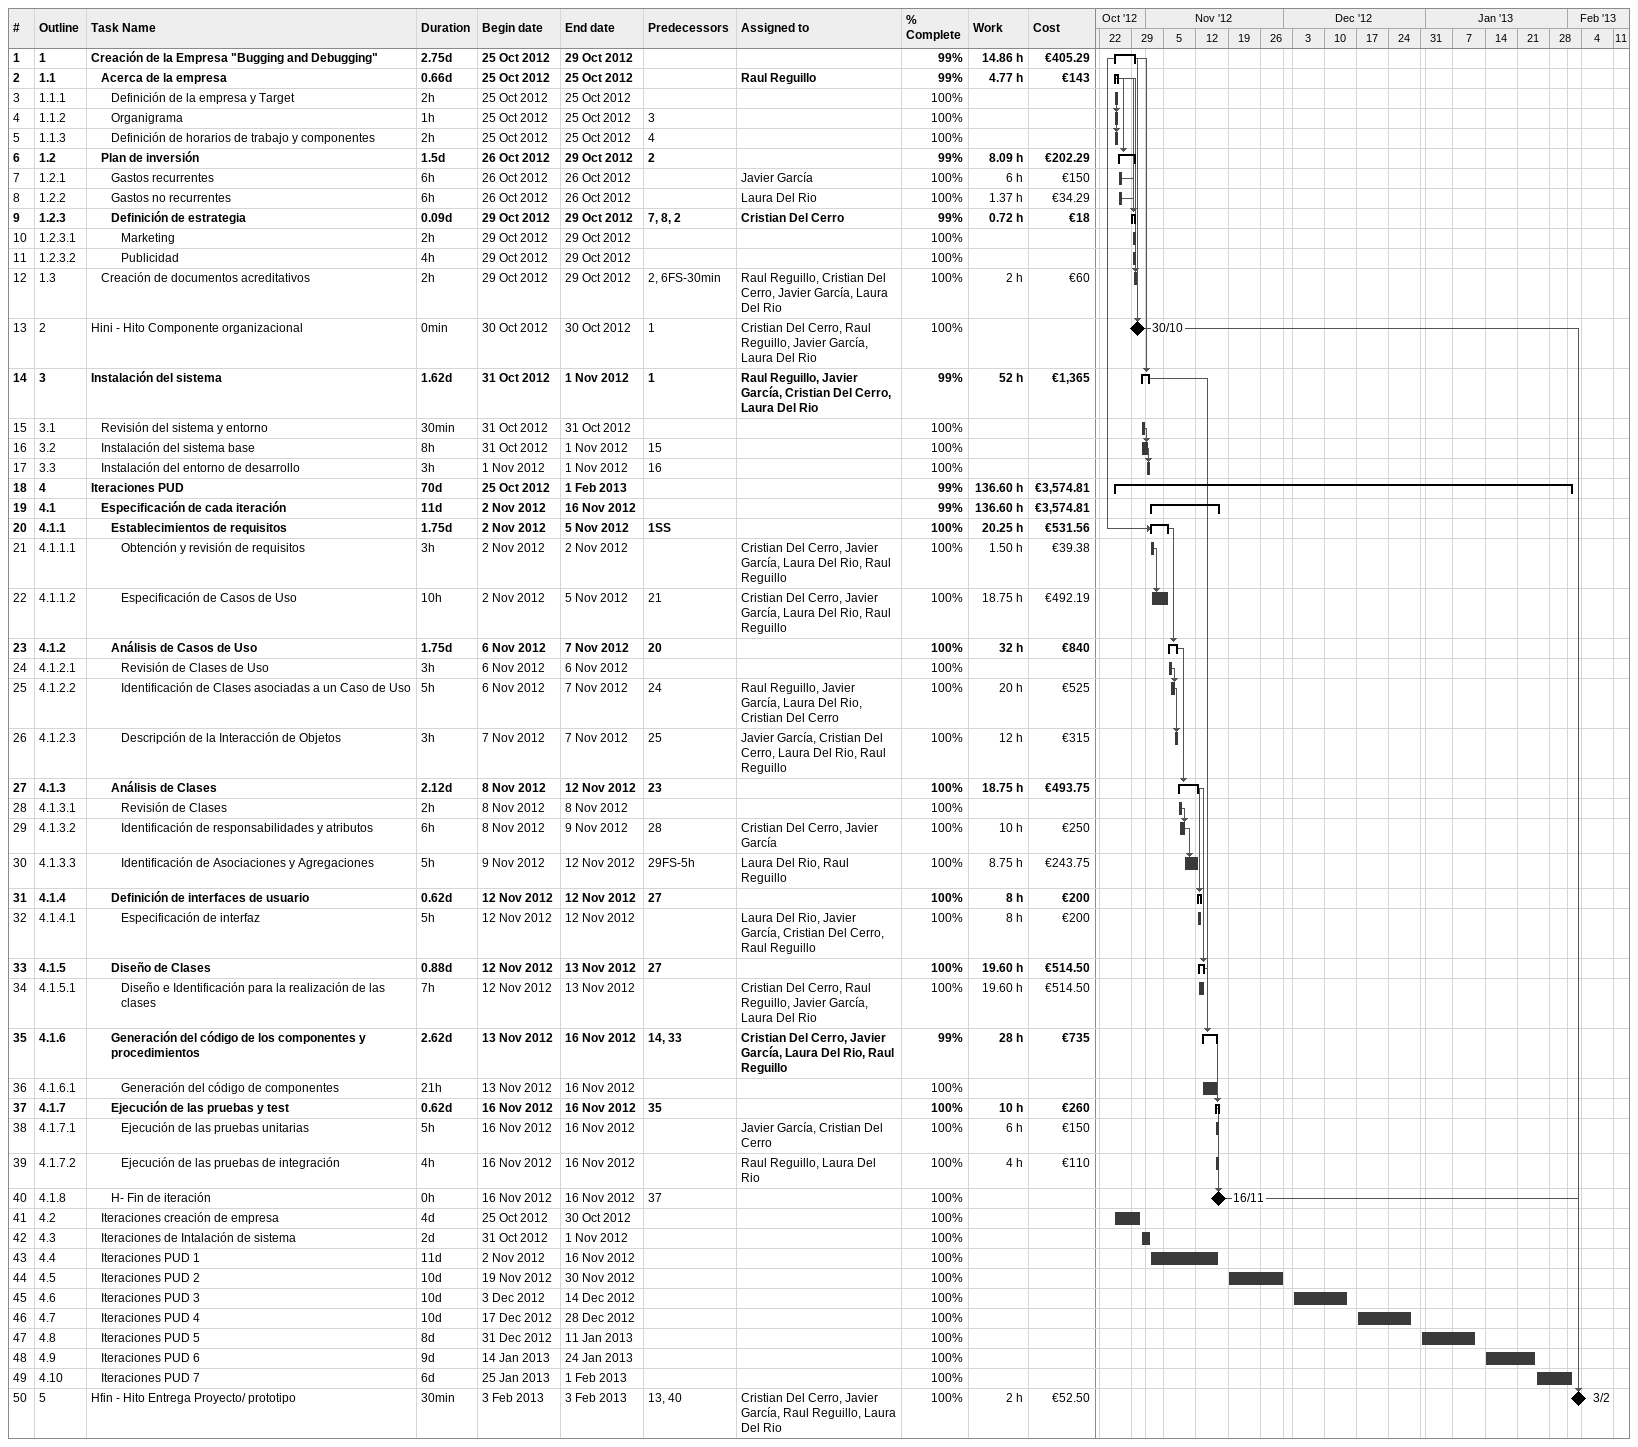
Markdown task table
| ID | WBS | Task | Duration | Start | Finish | Predecessors | Resources | % complete | Work (h) | Cost (€) |
|---|---|---|---|---|---|---|---|---|---|---|
| 1 | 1 | **Creación de la Empresa "Bugging and Debugging"** | 2.75d | 2012-10-25 | 2012-10-29 |  |  | 99 | 14.86 | 405.29 |
| 2 | 1.1 | **Acerca de la empresa** | 0.66d | 2012-10-25 | 2012-10-25 |  | Raul Reguillo | 99 | 4.77 | 143 |
| 3 | 1.1.1 | Definición de la empresa y Target | 2h | 2012-10-25 | 2012-10-25 |  |  | 100 |  |  |
| 4 | 1.1.2 | Organigrama | 1h | 2012-10-25 | 2012-10-25 | 3 |  | 100 |  |  |
| 5 | 1.1.3 | Definición de horarios de trabajo y componentes | 2h | 2012-10-25 | 2012-10-25 | 4 |  | 100 |  |  |
| 6 | 1.2 | **Plan de inversión** | 1.5d | 2012-10-26 | 2012-10-29 | 2 |  | 99 | 8.09 | 202.29 |
| 7 | 1.2.1 | Gastos recurrentes | 6h | 2012-10-26 | 2012-10-26 |  | Javier García | 100 | 6 | 150 |
| 8 | 1.2.2 | Gastos no recurrentes | 6h | 2012-10-26 | 2012-10-26 |  | Laura Del Rio | 100 | 1.37 | 34.29 |
| 9 | 1.2.3 | **Definición de estrategia** | 0.09d | 2012-10-29 | 2012-10-29 | 7, 8, 2 | Cristian Del Cerro | 99 | 0.72 | 18 |
| 10 | 1.2.3.1 | Marketing | 2h | 2012-10-29 | 2012-10-29 |  |  | 100 |  |  |
| 11 | 1.2.3.2 | Publicidad | 4h | 2012-10-29 | 2012-10-29 |  |  | 100 |  |  |
| 12 | 1.3 | Creación de documentos acreditativos | 2h | 2012-10-29 | 2012-10-29 | 2, 6FS-30min | Raul Reguillo, Cristian Del Cerro, Javier García, Laura Del Rio | 100 | 2 | 60 |
| 13 | 2 | Hini - Hito Componente organizacional | 0min | 2012-10-30 | 2012-10-30 | 1 | Cristian Del Cerro, Raul Reguillo, Javier García, Laura Del Rio | 100 |  |  |
| 14 | 3 | **Instalación del sistema** | 1.62d | 2012-10-31 | 2012-11-01 | 1 | Raul Reguillo, Javier García, Cristian Del Cerro, Laura Del Rio | 99 | 52 | 1365 |
| 15 | 3.1 | Revisión del sistema y entorno | 30min | 2012-10-31 | 2012-10-31 |  |  | 100 |  |  |
| 16 | 3.2 | Instalación del sistema base | 8h | 2012-10-31 | 2012-11-01 | 15 |  | 100 |  |  |
| 17 | 3.3 | Instalación del entorno de desarrollo | 3h | 2012-11-01 | 2012-11-01 | 16 |  | 100 |  |  |
| 18 | 4 | **Iteraciones PUD** | 70d | 2012-10-25 | 2013-02-01 |  |  | 99 | 136.60 | 3574.81 |
| 19 | 4.1 | **Especificación de cada iteración** | 11d | 2012-11-02 | 2012-11-16 |  |  | 99 | 136.60 | 3574.81 |
| 20 | 4.1.1 | **Establecimientos de requisitos** | 1.75d | 2012-11-02 | 2012-11-05 | 1SS |  | 100 | 20.25 | 531.56 |
| 21 | 4.1.1.1 | Obtención y revisión de requisitos | 3h | 2012-11-02 | 2012-11-02 |  | Cristian Del Cerro, Javier García, Laura Del Rio, Raul Reguillo | 100 | 1.50 | 39.38 |
| 22 | 4.1.1.2 | Especificación de Casos de Uso | 10h | 2012-11-02 | 2012-11-05 | 21 | Cristian Del Cerro, Javier García, Laura Del Rio, Raul Reguillo | 100 | 18.75 | 492.19 |
| 23 | 4.1.2 | **Análisis de Casos de Uso** | 1.75d | 2012-11-06 | 2012-11-07 | 20 |  | 100 | 32 | 840 |
| 24 | 4.1.2.1 | Revisión de Clases de Uso | 3h | 2012-11-06 | 2012-11-06 |  |  | 100 |  |  |
| 25 | 4.1.2.2 | Identificación de Clases asociadas a un Caso de Uso | 5h | 2012-11-06 | 2012-11-07 | 24 | Raul Reguillo, Javier García, Laura Del Rio, Cristian Del Cerro | 100 | 20 | 525 |
| 26 | 4.1.2.3 | Descripción de la Interacción de Objetos | 3h | 2012-11-07 | 2012-11-07 | 25 | Javier García, Cristian Del Cerro, Laura Del Rio, Raul Reguillo | 100 | 12 | 315 |
| 27 | 4.1.3 | **Análisis de Clases** | 2.12d | 2012-11-08 | 2012-11-12 | 23 |  | 100 | 18.75 | 493.75 |
| 28 | 4.1.3.1 | Revisión de Clases | 2h | 2012-11-08 | 2012-11-08 |  |  | 100 |  |  |
| 29 | 4.1.3.2 | Identificación de responsabilidades y atributos | 6h | 2012-11-08 | 2012-11-09 | 28 | Cristian Del Cerro, Javier García | 100 | 10 | 250 |
| 30 | 4.1.3.3 | Identificación de Asociaciones y Agregaciones | 5h | 2012-11-09 | 2012-11-12 | 29FS-5h | Laura Del Rio, Raul Reguillo | 100 | 8.75 | 243.75 |
| 31 | 4.1.4 | **Definición de interfaces de usuario** | 0.62d | 2012-11-12 | 2012-11-12 | 27 |  | 100 | 8 | 200 |
| 32 | 4.1.4.1 | Especificación de interfaz | 5h | 2012-11-12 | 2012-11-12 |  | Laura Del Rio, Javier García, Cristian Del Cerro, Raul Reguillo | 100 | 8 | 200 |
| 33 | 4.1.5 | **Diseño de Clases** | 0.88d | 2012-11-12 | 2012-11-13 | 27 |  | 100 | 19.60 | 514.50 |
| 34 | 4.1.5.1 | Diseño e Identificación para la realización de las clases | 7h | 2012-11-12 | 2012-11-13 |  | Cristian Del Cerro, Raul Reguillo, Javier García, Laura Del Rio | 100 | 19.60 | 514.50 |
| 35 | 4.1.6 | **Generación del código de los componentes y procedimientos** | 2.62d | 2012-11-13 | 2012-11-16 | 14, 33 | Cristian Del Cerro, Javier García, Laura Del Rio, Raul Reguillo | 99 | 28 | 735 |
| 36 | 4.1.6.1 | Generación del código de componentes | 21h | 2012-11-13 | 2012-11-16 |  |  | 100 |  |  |
| 37 | 4.1.7 | **Ejecución de las pruebas y test** | 0.62d | 2012-11-16 | 2012-11-16 | 35 |  | 100 | 10 | 260 |
| 38 | 4.1.7.1 | Ejecución de las pruebas unitarias | 5h | 2012-11-16 | 2012-11-16 |  | Javier García, Cristian Del Cerro | 100 | 6 | 150 |
| 39 | 4.1.7.2 | Ejecución de las pruebas de integración | 4h | 2012-11-16 | 2012-11-16 |  | Raul Reguillo, Laura Del Rio | 100 | 4 | 110 |
| 40 | 4.1.8 | H- Fin de iteración | 0h | 2012-11-16 | 2012-11-16 | 37 |  | 100 |  |  |
| 41 | 4.2 | Iteraciones creación de empresa | 4d | 2012-10-25 | 2012-10-30 |  |  | 100 |  |  |
| 42 | 4.3 | Iteraciones de Intalación de sistema | 2d | 2012-10-31 | 2012-11-01 |  |  | 100 |  |  |
| 43 | 4.4 | Iteraciones PUD 1 | 11d | 2012-11-02 | 2012-11-16 |  |  | 100 |  |  |
| 44 | 4.5 | Iteraciones PUD 2 | 10d | 2012-11-19 | 2012-11-30 |  |  | 100 |  |  |
| 45 | 4.6 | Iteraciones PUD 3 | 10d | 2012-12-03 | 2012-12-14 |  |  | 100 |  |  |
| 46 | 4.7 | Iteraciones PUD 4 | 10d | 2012-12-17 | 2012-12-28 |  |  | 100 |  |  |
| 47 | 4.8 | Iteraciones PUD 5 | 8d | 2012-12-31 | 2013-01-11 |  |  | 100 |  |  |
| 48 | 4.9 | Iteraciones PUD 6 | 9d | 2013-01-14 | 2013-01-24 |  |  | 100 |  |  |
| 49 | 4.10 | Iteraciones PUD 7 | 6d | 2013-01-25 | 2013-02-01 |  |  | 100 |  |  |
| 50 | 5 | Hfin - Hito Entrega Proyecto/ prototipo | 30min | 2013-02-03 | 2013-02-03 | 13, 40 | Cristian Del Cerro, Javier García, Raul Reguillo, Laura Del Rio | 100 | 2 | 52.50 |
